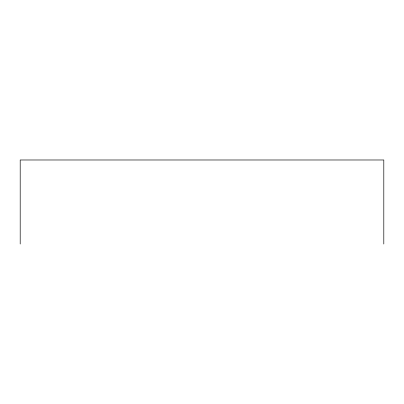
<?xml version="1.0" encoding="UTF-8"?>
<svg xmlns="http://www.w3.org/2000/svg" width="404" height="404" viewBox="0 0 404 404"><rect width="100%" height="100%" fill="white"/><g stroke="black" fill="none" stroke-linecap="round" stroke-linejoin="round"><path stroke-width="0.61" d="M383.8 244.016L383.8 159.984L20.2 159.984L20.2 244.016"/></g></svg>
